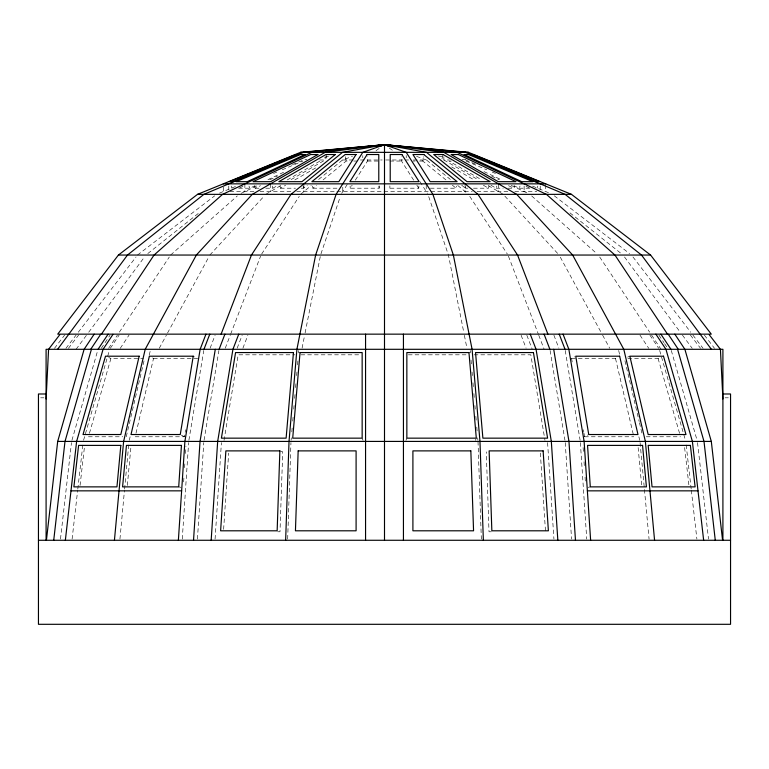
<?xml version="1.0" encoding="UTF-8"?>
<svg xmlns="http://www.w3.org/2000/svg" width="769" height="769" viewBox="0 0 769 769"><rect width="100%" height="100%" fill="white"/><g stroke="black" fill="none" stroke-linecap="round" stroke-linejoin="round"><path stroke-width="0.58" stroke-dasharray="3.85 2.88" d="M287.664 539.079L290.951 442.608M418.894 186.021L418.769 188.203L389.873 188.203L389.989 186.021M413.664 180.157L401.533 161.048L401.774 156.693M183.637 481.913L183.945 477.174M184.57 467.696L184.964 461.775M185.502 453.479L185.973 446.366M182.272 539.079L188.626 442.608M197.431 539.079L203.775 442.608M215.07 539.079L221.424 442.608M223.625 529.389L228.653 453.056M291.095 440.224L291.297 437.83M291.816 431.851L292.22 427.064M292.739 421.085L293.143 416.298M293.758 409.118L294.066 405.532M294.681 398.352L295.094 393.565M295.604 387.586L296.017 382.799M296.632 375.618L296.94 372.033M297.555 364.852L297.968 360.065M298.583 352.894L298.785 350.501M119.935 539.079L124.482 490.247M124.597 489.065L128.702 444.991M127.337 485.47L130.865 447.558M60.482 539.079L71.479 442.608M72.103 539.079L77.669 490.247M77.804 489.065L82.831 444.991M80.063 485.47L84.388 447.558M445.905 179.908L422.787 161.048L423.469 156.693M430.323 188.203L456.084 188.203L456.421 186.021M135.171 436.773L184.425 436.773L185.589 429.756M188.895 440.243L203.766 350.481M204.054 440.243L218.915 350.481M224.019 440.397L238.188 354.817L294.892 354.817M302.082 348.136L304.63 335.313M305.091 332.987L320.346 256.212M126.241 436.773L144.591 358.441M129.307 440.252L130.124 436.754M149.244 355.134L150.34 350.472M135.988 433.264L153.512 358.441L151.435 357.316M441.964 158.875L443.059 154.521M467.696 188.203L465.38 188.203L465.927 186.021M473.473 188.203L488.507 188.203L489.055 186.021M71.94 440.272L97.711 350.453M83.571 440.272L109.342 350.453M89.435 433.312L110.919 358.441L143.428 358.441M490.987 185.252L496.101 188.203L496.812 186.021M507.934 188.203L513.855 188.203L514.557 186.021M320.952 253.924L340.292 196.595M513.884 185.685L519.219 188.203L520.046 186.021M210.11 348.222L215.089 335.236M225.259 348.222L230.239 335.236M230.652 334.15L260.576 256.164M237.169 348.222L242.158 335.236M242.898 348.222L247.887 335.236M405.955 440.397L406.849 438.157M475.405 440.397L476.299 438.157M536.964 188.203L537.848 186.021M159.26 348.29L166.383 335.159M167.507 333.092L208.707 257.154M341.619 193.394L347.771 183.608M379.127 185.838L379.127 188.203L350.231 188.203L352.144 185.185M355.336 180.157L367.467 161.048L367.226 156.693M261.652 254.058L299.256 196.345M101.287 348.357L104.43 343.618M105.065 342.676L110.092 335.101M108.592 348.357L117.407 335.101M119.349 332.17L169.286 257.029M110.294 348.357L119.108 335.101M120.224 348.357L129.029 335.101M76.064 349.299L86.589 335.101M88.723 332.227L144.495 256.981M54.455 348.357L64.625 335.101M65.913 348.357L76.083 335.101M78.275 332.246L136.046 256.952M68.403 348.357L78.582 335.101M209.85 255.048L264.161 196.114M170.603 255.048L237.323 195.932M300.554 194.355L311.243 185.483M301.304 188.203L303.62 188.203L307.321 185.185M318.606 179.485L342.532 159.981L352.471 156.357M312.579 186.021L312.916 188.203L316.617 185.185M323.095 179.908L346.213 161.048L349.482 161.048M147.792 253.568L199.036 212.859M137.507 255.048L214.705 195.816M376.003 150.676L379.78 148.023M265.786 194.355L280.81 185.54M265.795 188.203L272.899 188.203L278.013 185.252M287.222 179.936L319.981 161.048L317.597 161.048M291.115 179.6L325.143 159.981L325.143 156.703M279.945 186.021L280.493 188.203L285.607 185.252M294.825 179.936L317.337 166.95M572.184 361.949L571.598 358.441L574.722 356.758M571.598 358.441L615.488 358.441L617.565 357.316M583.988 433.264L584.575 436.773L588.737 434.523M241.024 193.394L257.826 185.387M238.621 188.203L249.781 188.203L255.116 185.685M267.929 179.658L285.02 171.612M269.708 179.802L277.263 176.236M254.443 186.021L255.145 188.203L260.489 185.685M219.473 193.125L236.525 186.088M292.441 164.614L303.419 159.981L306.946 159.308M239.717 187.742L242.985 186.358M273.514 173.477L276.782 172.093M282.233 169.795L302.948 161.048M627.658 357.095L629.83 356.201M627.889 358.441L658.081 358.441L660.254 357.547M588.025 487.354L590.284 486.873M324.701 157.27L330.564 156.03M319.587 159.981L325.143 159.981M342.532 159.981L355.624 159.981M360.392 159.981L382.212 159.981M385.644 159.981L403.936 159.981M406.224 159.981L408.608 159.981M413.376 159.981L426.468 159.981L450.394 179.485M443.857 156.703L443.857 159.981L449.413 159.981M462.054 159.308L468.446 159.981M353.827 161.048L357.085 161.048M367.467 161.048L377.964 161.048M389.873 161.048L401.533 161.048M413.001 161.048L415.173 161.048M419.518 161.048L422.787 161.048M451.403 161.048L449.019 161.048L481.779 179.936M255.145 188.203L261.066 188.203M280.493 188.203L295.527 188.203M312.916 188.203L338.677 188.203M496.101 188.203L503.205 188.203M519.219 188.203L530.379 188.203M229.921 191.491L254.193 191.491M260.018 191.491L291.96 191.491M296.728 191.491L335.707 191.491M336.88 191.491L429.765 191.491M430.938 191.491L472.272 191.491M477.04 191.491L508.982 191.491M514.807 191.491L536.781 191.491M300.939 354.817L360.661 354.817M408.339 354.817L468.061 354.817M474.108 354.817L530.812 354.817L544.981 440.397M153.512 358.441L197.402 358.441L194.278 356.758M40.632 397.813L43.91 397.813M725.09 397.813L728.368 397.813M88.445 436.773L122.704 436.773M584.575 436.773L633.829 436.773M646.296 436.773L680.555 436.773M277.638 531.773L279.993 531.773L282.723 451.864L279.868 450.884M491.362 531.773L489.007 531.773L486.277 451.864M438.436 156.03L444.299 157.27M178.716 486.873L180.975 487.354M416.529 156.357L426.468 159.981M532.475 186.088L549.527 193.125M108.746 357.547L110.919 358.441M465.581 159.981L476.559 164.614M466.052 161.048L486.767 169.795M492.218 172.093L495.486 173.477M526.015 186.358L529.283 187.742M483.98 171.612L501.071 179.658M491.737 176.236L499.292 179.802M511.174 185.387L527.976 193.394M508.511 185.685L513.855 188.203M181.301 435.091L184.425 436.773M443.857 159.981L477.885 179.6M488.19 185.54L503.214 194.355M451.663 166.95L474.175 179.936M483.393 185.252L488.507 188.203M389.22 148.023L392.997 150.676M554.295 195.816L629.58 253.587M569.964 212.859L621.208 253.568M461.679 185.185L465.38 188.203M457.757 185.483L468.446 194.355M452.383 185.185L456.084 188.203M531.677 195.932L596.619 253.472M504.839 196.114L558.342 254.174M704.375 335.101L714.545 348.357M632.954 256.952L690.725 332.246M692.917 335.101L703.087 348.357M690.418 335.101L700.597 348.357M624.505 256.981L680.277 332.227M682.411 335.101L692.235 348.357M658.908 335.101L663.935 342.676M664.57 343.618L667.713 348.357M599.714 257.029L649.651 332.17M651.593 335.101L661.032 349.299M649.892 335.101L658.706 348.357M639.971 335.101L648.776 348.357M469.744 196.345L507.348 254.058M419.98 181.638L427.381 193.394M416.856 185.185L418.769 188.203M560.293 257.154L601.493 333.092M602.617 335.159L609.74 348.29M231.152 186.021L232.036 188.203M362.151 438.157L363.045 440.397M553.911 335.236L558.89 348.222M508.424 256.164L538.348 334.15M538.761 335.236L544.154 349.299M526.842 335.236L532.244 349.299M521.113 335.236L526.102 348.222M248.954 186.021L249.781 188.203M428.708 196.595L448.423 255.048L463.909 332.987M272.188 186.021L272.899 188.203M671.289 350.453L697.06 440.272M659.658 350.453L685.429 440.272M658.081 358.441L679.565 433.312M325.941 154.521L327.036 158.875M303.073 186.021L303.62 188.203M624.957 360.776L639.193 421.575M639.472 422.739L642.211 434.437M618.661 350.472L619.756 355.134M638.876 436.754L639.693 440.252M615.488 358.441L633.56 435.6M464.37 335.313L466.918 348.136M583.411 429.756L583.796 432.091M565.234 350.481L580.105 440.243M550.085 350.481L564.946 440.243M345.531 156.693L346.213 161.048M697.521 442.608L708.518 539.079M686.169 444.991L691.196 489.065M691.331 490.247L696.897 539.079M684.612 447.558L688.937 485.47M640.077 442.608L649.065 539.079M638.135 447.558L641.663 485.47M470.215 350.501L470.417 352.894M471.032 360.065L471.445 364.852M472.06 372.033L472.368 375.618M472.983 382.799L473.396 387.586M473.906 393.565L474.319 398.352M474.934 405.532L475.242 409.118M475.857 416.298L476.261 421.085M476.78 427.064L477.184 431.851M477.703 437.83L477.905 440.224M583.104 447.558L583.498 453.479M584.036 461.775L584.43 467.696M585.055 477.174L585.363 481.913M580.374 442.608L586.728 539.079M565.225 442.608L571.569 539.079M547.576 442.608L553.93 539.079M540.347 453.056L545.529 531.773M379.011 186.021L379.127 188.203M350.106 186.021L350.231 188.203M478.01 441.416L481.336 539.079M545.721 184.935L545.721 191.491M540.232 186.031L540.232 189.309M524.122 186.031L524.122 191.491M498.504 183.849L498.504 191.491M465.11 183.849L465.11 191.491M426.228 184.935L426.228 191.491M406.224 155.607L406.224 157.789M389.873 185.838L389.873 188.203M362.776 155.607L362.776 157.789M342.772 187.117L342.772 191.491M303.89 183.849L303.89 191.491M270.496 183.849L270.496 191.491M244.878 183.849L244.878 191.491M228.768 186.031L228.768 189.309M223.279 187.117L223.279 191.491"/><path stroke-width="1.15" d="M285.645 540.271L289.019 441.416L296.911 349.299L315.636 255.048L336.101 194.355L362.776 152.339L384.5 144.697L468.446 152.339L571.482 194.355L650.584 255.048L711.287 334.15L709.624 334.15M46.092 398.976L48.582 349.299L60.203 334.15L112.764 334.15M178.379 540.271L184.887 441.416L200.142 349.299L205.957 334.15M193.528 540.271L200.036 441.416L215.291 349.299M211.167 540.271L217.675 441.416L232.94 349.299L238.755 334.15M114.427 540.271L123.626 441.416L145.206 349.299L196.345 255.048L252.28 194.355L325.143 152.339L384.5 144.697L465.581 152.339L565.109 194.355L641.519 255.048L711.383 349.299M46.419 540.271L57.694 441.416L84.119 349.299L94.183 334.15M53.724 540.271L65 441.416L91.424 349.299M65.355 540.271L76.621 441.416L103.056 349.299L113.12 334.15L708.797 334.15L720.418 349.299L722.908 398.976M203.968 349.299L209.774 334.15M221.107 334.15L251.453 255.048L291.009 194.355L342.532 152.339L384.5 144.697L457.199 152.339L546.432 194.355L614.94 255.048L667.502 334.15M219.117 349.299L224.923 334.15M90.732 349.299L100.806 334.15M101.498 334.15L154.06 255.048L222.568 194.355L311.801 152.339L384.5 144.697L443.857 152.339L516.72 194.355L572.655 255.048L623.794 349.299L645.374 441.416L654.573 540.271M98.047 349.299L108.112 334.15M57.617 349.299L127.481 255.048L203.891 194.355L303.419 152.339L384.5 144.697L426.468 152.339L477.991 194.355L517.547 255.048L547.893 334.15M390.373 145.802L384.5 144.697L300.554 152.339L197.518 194.355L118.416 255.048L57.713 334.15L59.376 334.15M381.184 145.908L384.5 144.697L389.191 145.687M381.078 145.581L384.5 144.697L387.922 145.581M379.809 145.687L384.5 144.697L406.224 152.339L432.899 194.355L453.364 255.048L472.089 349.299L479.981 441.416L483.355 540.271M378.627 145.802L384.5 144.697L387.816 145.908M300.554 152.339L468.446 152.339M223.279 183.849L545.721 183.849M197.518 194.355L571.482 194.355M118.416 255.048L650.584 255.048M46.092 393.988L38.45 393.988L38.45 624.303L730.55 624.303L730.55 393.988L722.908 393.988M57.694 441.416L711.306 441.416L722.581 540.271M70.988 490.843L181.628 490.843M587.372 490.843L698.012 490.843M38.45 540.271L730.55 540.271M674.817 334.15L684.881 349.299L711.306 441.416M668.194 334.15L678.268 349.299M660.888 334.15L670.952 349.299M655.88 334.15L665.944 349.299L692.379 441.416L703.645 540.271M563.043 334.15L568.858 349.299L584.113 441.416L590.621 540.271M559.226 334.15L565.032 349.299M544.077 334.15L549.883 349.299M530.245 334.15L536.06 349.299L551.325 441.416L557.833 540.271M677.576 349.299L704 441.416L715.276 540.271M553.709 349.299L568.964 441.416L575.472 540.271M722.908 540.271L722.908 349.299L46.092 349.299L46.092 540.271M403.437 334.15L403.437 540.271M384.5 144.697L384.5 540.271M365.563 334.15L365.563 540.271M279.868 450.884L277.148 530.802L220.616 530.802L225.875 450.884L279.868 450.884M298.161 450.884L295.44 530.802L356.095 530.802L356.095 450.884L298.161 450.884M181.446 445.395L178.716 486.873L122.579 486.873L126.443 445.395L181.446 445.395M293.45 352.567L286.116 438.157L221.395 438.157L235.574 352.567L293.45 352.567M300.045 352.567L292.701 438.157L362.151 438.157L362.151 352.567L300.045 352.567M120.82 445.395L116.955 486.873L73.882 486.873L78.611 445.395L120.82 445.395M193.24 356.201L180.263 434.523L131.009 434.523L149.359 356.201L193.24 356.201M139.17 356.201L120.82 434.523L83.023 434.523L105.497 356.201L139.17 356.201M356.057 154.521L338.821 181.667L311.897 181.667L345.185 154.521L356.057 154.521M367.111 154.521L349.876 181.667L378.781 181.667L378.781 154.521L367.111 154.521M335.274 154.521L301.977 181.667L278.859 181.667L325.941 154.521L335.274 154.521M317.847 154.521L270.765 181.667L253.02 181.667L310.686 154.521L317.847 154.521M304.966 154.521L247.291 181.667L236.141 181.667L300.468 154.521L304.966 154.521M297.497 154.521L233.18 181.667L229.373 181.667L295.969 154.521L297.497 154.521M401.889 154.521L390.219 154.521L390.219 181.667L419.124 181.667L401.889 154.521M423.815 154.521L412.943 154.521L430.179 181.667L457.103 181.667L423.815 154.521M443.059 154.521L433.726 154.521L467.023 181.667L490.141 181.667L443.059 154.521M458.314 154.521L451.153 154.521L498.235 181.667L515.98 181.667L458.314 154.521M468.532 154.521L464.034 154.521L521.709 181.667L532.859 181.667L468.532 154.521M473.031 154.521L471.503 154.521L535.82 181.667L539.627 181.667L473.031 154.521M468.955 352.567L406.849 352.567L406.849 438.157L476.299 438.157L468.955 352.567M533.426 352.567L475.55 352.567L482.884 438.157L547.605 438.157L533.426 352.567M619.641 356.201L575.76 356.201L588.737 434.523L637.991 434.523L619.641 356.201M663.503 356.201L629.83 356.201L648.18 434.523L685.977 434.523L663.503 356.201M642.557 445.395L587.554 445.395L590.284 486.873L646.421 486.873L642.557 445.395M690.389 445.395L648.18 445.395L652.045 486.873L695.118 486.873L690.389 445.395M470.839 450.884L412.905 450.884L412.905 530.802L473.56 530.802L470.839 450.884M543.125 450.884L489.132 450.884L491.852 530.802L548.384 530.802L543.125 450.884"/></g></svg>
